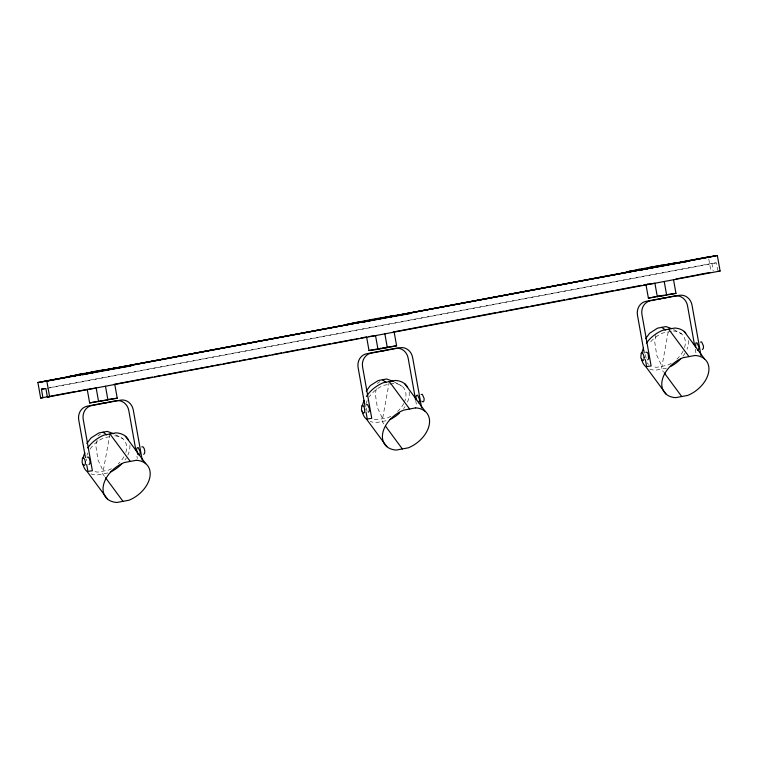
<?xml version="1.0" encoding="UTF-8"?>
<svg xmlns="http://www.w3.org/2000/svg" width="758" height="758" viewBox="0 0 758 758"><rect width="100%" height="100%" fill="white"/><g stroke="black" fill="none" stroke-linecap="round" stroke-linejoin="round"><path stroke-width="0.57" stroke-dasharray="3.79 2.84" d="M97.109 440.142L95.953 446.509L97.99 459.964L103.221 471.125M109.967 433.983L102.709 473.911L104.812 476.744M376.281 388.797L375.324 394.103L377.361 407.558L382.582 418.719M389.337 381.577L382.079 421.505L384.875 425.285M655.841 335.33L654.685 341.697L656.722 355.151L661.952 366.313M668.196 331.957L661.44 369.099L663.544 371.932M97.886 435.897L100.463 434.04M377.247 383.491L379.824 381.634M49.592 387.651L711.923 263.405L716.405 262.789L717.674 270.265M47.091 388.342L716.405 262.789M109.465 436.769L104.282 437.745A22.579 15.236 -36.5 0 0 89.946 449.248M671.304 331.379L663.013 332.933A22.579 15.236 -36.5 0 0 649.341 343.497M107.731 472.964L96.683 475.039A26.246 17.709 -36.5 0 1 89.88 473.362M386.097 420.747L376.053 422.632A26.246 17.709 -36.5 0 1 370.274 421.42M666.462 368.151L655.414 370.226A26.246 17.709 -36.5 0 1 649.644 369.013M673.549 329.493L681.518 333.908M394.188 381.899L402.157 386.315M115.813 434.855L122.787 438.721M646.148 358.297L645.229 354.185M367.109 411.442L365.953 407.472M708.768 258.971L710.938 271.146M695.257 349.173L696.28 354.886M415.687 400.442L416.711 406.146M136.933 456.269L137.34 458.552M711.923 263.405L713.193 270.881M86.497 458.997L86.677 460.75M688.624 340.531A26.246 17.709 -36.5 0 1 687.051 349.201M685.024 353.209A26.246 17.709 -36.5 0 1 682.986 356.175M673.379 330.99A22.579 15.236 -36.5 0 1 683.583 350.111M683.138 351.03A22.579 15.236 -36.5 0 1 676.951 359.055M671.266 363.29A22.579 15.236 -36.5 0 1 667.135 365.337L656.769 367.279A22.579 15.236 -36.5 0 1 653.339 366.749M648.621 364.361A22.579 15.236 -36.5 0 1 647.057 362.741M409.168 391.971A26.246 17.709 -36.5 0 1 407.217 402.669M405.028 406.61A26.246 17.709 -36.5 0 1 403.616 408.581M404.222 402.517A22.579 15.236 -36.5 0 0 394.008 383.396L383.643 385.339A22.579 15.236 -36.5 0 0 369.307 396.841M403.777 403.436A22.579 15.236 -36.5 0 1 397.58 411.461M390.863 416.275A22.579 15.236 -36.5 0 1 387.764 417.743L377.399 419.686A22.579 15.236 -36.5 0 1 372.889 418.823M365.934 404.099A22.579 15.236 -36.5 0 1 367.194 400.565M129.893 445.344A26.246 17.709 -36.5 0 1 127.856 455.075M126.292 458.022A26.246 17.709 -36.5 0 1 124.985 460.011M114.648 435.803A22.579 15.236 -36.5 0 1 125.345 453.767M123.905 456.771A22.579 15.236 -36.5 0 1 118.22 463.868M111.492 468.681A22.579 15.236 -36.5 0 1 108.403 470.149L98.038 472.092A22.579 15.236 -36.5 0 1 93.528 471.23M86.914 455.312A22.579 15.236 -36.5 0 1 87.824 452.971"/><path stroke-width="1.14" d="M86.886 443.477L90.903 438.048L98.853 432.96L107.238 431.387L113.823 433.747M366.247 391.071L370.274 385.642L378.214 380.554L386.599 378.981L393.194 381.34M645.617 338.665L649.634 333.236L657.584 328.148L665.969 326.575L671.455 328.546M88.989 464.607L89.908 463.555L90.069 461.177L89.406 458.599L88.222 457.017L87.075 457.169M139.046 455.217L139.955 454.165L140.126 451.787L138.278 447.627L137.132 447.779L136.554 449.608L137.804 454.459M143.698 454.345L144.617 453.293L144.778 450.915L144.115 448.338L142.93 446.756L141.784 446.907M368.35 412.2L369.269 411.149L369.44 408.77L367.592 404.611L366.436 404.763M418.407 402.811L419.326 401.759L419.496 399.39L417.639 395.221L416.493 395.373L415.915 397.201L416.18 399.836M647.72 359.794L648.64 358.742L648.137 353.787L646.953 352.205L645.807 352.356M697.777 350.404L698.696 349.353L698.857 346.984L697.009 342.815L695.863 342.967L695.55 347.429M702.429 349.533L703.348 348.481L703.509 346.103L701.662 341.943L700.515 342.095M73.213 375.58L70.835 376.167L92.647 372.462M110.554 369.013L112.459 368.54M116.088 367.857L104.841 370.226M389.915 316.607L391.829 316.133M395.449 315.451L384.202 317.82M631.945 270.767L629.566 271.355L632.797 270.909M669.286 264.201L671.19 263.727M80.585 374.12L67.434 376.792L75.468 375.826M93.793 372.349L82.461 374.736L131.191 365.782L105.836 370.094M359.946 321.714L350.196 323.761L353.436 323.315M373.154 319.942L361.822 322.33L410.561 313.376L385.206 317.687M385.765 317.441L389.745 316.645M639.316 269.308L626.165 271.98L629.926 271.468M652.524 267.536L641.192 269.924L689.922 260.97L664.567 265.281M665.136 265.035L669.115 264.239M663.572 265.414L674.819 263.045L637.487 269.592M78.756 374.405L116.163 367.838M370.311 319.762L346.794 324.386L350.556 323.874M37.9 382.525L717.343 255.531L720.1 271.023L47.384 397.107L45.925 388.56L41.444 389.176L42.903 397.723L40.657 398.026L37.9 382.525L717.343 255.531M40.136 382.221L710.682 256.441M44.618 381.606L715.164 255.825M41.444 389.176L44.94 388.522M40.657 398.026L75.582 391.479M77.818 391.166L88.298 389.205M113.908 384.401L152.405 377.067M154.651 376.754L160.554 375.532M162.799 375.229L184.999 370.946M187.235 370.643L209.36 366.493M210.61 366.142L212.932 365.707M215.177 365.403L221.08 364.181M223.326 363.878L237.377 361.121M239.623 360.817L245.526 359.595M247.771 359.292L269.886 355.142M272.217 354.706L281.616 352.83M283.852 352.517L297.913 349.77M300.149 349.466L306.061 348.244M308.298 347.931L330.507 343.658M332.743 343.346L354.858 339.196M356.108 338.854L358.439 338.419M360.675 338.106L366.588 336.884L369.013 350.528L377.977 349.296L396.605 345.8L394.169 332.165M393.269 331.995L443.411 322.472M445.657 322.169L495.798 312.647M498.034 312.343L503.947 311.121M506.183 310.808L528.383 306.535M530.628 306.232L564.473 299.761M566.709 299.457L580.77 296.71M583.006 296.397L588.919 295.184M591.155 294.871L613.364 290.598M615.6 290.286L641.296 285.349M643.542 285.046L648.194 284.174M676.127 278.935L698.251 274.784M699.501 274.434L709.971 272.473M87.217 389.29L89.652 402.934L97.801 401.399M100.132 400.963L102.453 400.527M369.013 350.528L377.162 348.993M380.658 348.339L378.327 348.775L387.291 347.552L384.865 333.908M382.989 347.903L396.605 345.8M645.949 284.477L648.384 298.121L655.367 296.804M663.515 295.279L657.698 296.369L666.652 295.146L664.226 281.502M89.652 402.934L117.234 398.206L114.809 384.571M648.384 298.121L675.965 293.393L673.54 279.759M649.54 267.337L661.857 265.12M640.785 269.554L646.508 268.531M651.52 267.678L636.767 270.303M370.179 319.743L382.496 317.526M372.15 320.084L357.397 322.709M90.808 372.15L103.126 369.932M92.789 372.491L71.195 376.281M633.821 270.739L640.207 269.659M630.192 271.421L636.578 270.331M380.914 317.858L395.534 315.432M354.45 323.145L360.836 322.065M350.831 323.827L357.217 322.737M668.262 264.097L671.493 263.651M661.819 265.489L670.783 264.258M643.191 268.986L652.155 267.754M717.864 271.336L720.1 271.023M388.901 316.503L392.132 316.058M382.449 317.896L391.412 316.664M363.831 321.392L372.784 320.16M647.076 284.326L654.912 283.255L657.347 296.89M109.531 368.909L112.762 368.464M103.088 370.302L112.051 369.07M84.46 373.798L93.423 372.566M667.002 294.625L675.965 293.393M368.824 336.58L375.551 335.661L377.977 349.296M660.398 298.652L664.88 298.036M89.463 388.987L96.181 388.068L98.616 401.702M381.028 351.058L385.509 350.442M47.384 397.107L49.621 396.804L46.863 381.302M108.271 399.438L117.234 398.206M100.084 401.029L107.92 399.959L105.495 386.315M101.667 403.464L106.148 402.849M421.154 394.501L422.301 394.349L424.148 398.509L423.978 400.887L423.059 401.939L421.818 401.181M661.772 327.361L665.439 329.995M382.411 379.767L386.078 382.402M103.041 432.174L106.707 434.808M684.19 331.435L704.466 358.866M668.698 329.171L688.984 356.611M664.245 372.879L681.726 396.529M666.235 394.274L645.949 366.834A26.246 17.709 -36.5 0 1 641.609 358.705M404.819 383.842L425.105 411.272M389.337 381.577L409.614 409.017M385.576 426.233L402.356 448.935M386.864 446.68L366.588 419.24A26.246 17.709 -36.5 0 1 362.248 411.111M125.458 436.248L145.735 463.678M109.967 433.983L130.253 461.423M105.504 477.692L122.995 501.341M107.503 499.086L87.217 471.647A26.246 17.709 -36.5 0 1 83.077 464.692M700.96 355.417L692.007 305.142A11.995 10.82 82.2 0 0 679.263 295.336L650.487 300.736A11.995 10.82 82.2 0 0 641.95 314.532L651.113 365.943L646.631 366.559L645.409 359.709M694.65 345.743L687.525 305.758A11.995 10.82 82.2 0 0 674.781 295.952L646.005 301.343A11.995 10.82 82.2 0 0 637.469 315.148L644.186 352.849M421.59 407.823L412.636 357.549A11.995 10.82 82.2 0 0 399.902 347.742L371.117 353.143A11.995 10.82 82.2 0 0 362.589 366.938L371.742 418.35L367.26 418.966L366.038 412.115M415.488 399.295L408.155 358.164A11.995 10.82 82.2 0 0 395.42 348.358L366.645 353.749A11.995 10.82 82.2 0 0 358.108 367.554L365.024 406.402M142.229 460.229L133.275 409.955A11.995 10.82 82.2 0 0 120.531 400.148L91.756 405.549A11.995 10.82 82.2 0 0 83.219 419.345L92.381 470.756L87.9 471.372L86.677 464.521M135.919 450.555L128.794 410.571A11.995 10.82 82.2 0 0 116.05 400.764L87.274 406.155A11.995 10.82 82.2 0 0 78.737 419.96L85.455 457.661M680.589 358.97A26.246 17.709 -36.5 0 1 670.46 366.588M641.789 353.503A26.246 17.709 -36.5 0 1 643.551 348.007M646.432 343.08A26.246 17.709 -36.5 0 1 662.672 330.308L674.724 328.043A26.246 17.709 -36.5 0 1 685.8 333.056M399.513 413.063A26.246 17.709 -36.5 0 1 390.086 419.496M362.428 405.909A26.246 17.709 -36.5 0 1 364.191 400.413M366.389 396.472A26.246 17.709 -36.5 0 1 383.311 382.714L395.363 380.45A26.246 17.709 -36.5 0 1 407.747 387.423M121.858 463.782A26.246 17.709 -36.5 0 1 110.725 471.902M83.058 458.315A26.246 17.709 -36.5 0 1 84.82 452.82M87.701 447.893A26.246 17.709 -36.5 0 1 103.941 435.12L115.993 432.856A26.246 17.709 -36.5 0 1 128.377 439.829M85.417 462.058L85.247 464.427L84.328 465.478L83.086 464.72L82.11 462.503L82.423 458.05L83.57 457.889L84.754 459.471L85.417 462.058M364.778 409.652L364.617 412.02L363.698 413.072L362.457 412.314L361.471 410.097L361.784 405.644L362.93 405.483L364.115 407.065L364.778 409.652M644.148 357.245L643.978 359.614L643.068 360.666L641.818 359.908L640.842 357.691L641.154 353.237L642.301 353.076L643.485 354.659L644.148 357.245M136.279 460.296L124.227 462.551A26.246 17.709 -36.5 0 0 103.344 485.745A26.246 17.709 -36.5 0 0 116.969 502.469L129.021 500.214A26.246 17.709 -36.5 0 0 149.904 477.019A26.246 17.709 -36.5 0 0 136.279 460.296M415.64 407.889L403.588 410.144A26.246 17.709 -36.5 0 0 382.705 433.339A26.246 17.709 -36.5 0 0 396.33 450.062L408.382 447.807A26.246 17.709 -36.5 0 0 429.265 424.613A26.246 17.709 -36.5 0 0 415.64 407.889M695.01 355.483L682.958 357.738A26.246 17.709 -36.5 0 0 662.075 380.933A26.246 17.709 -36.5 0 0 675.7 397.656L687.752 395.401A26.246 17.709 -36.5 0 0 708.635 372.206A26.246 17.709 -36.5 0 0 695.01 355.483"/></g></svg>
